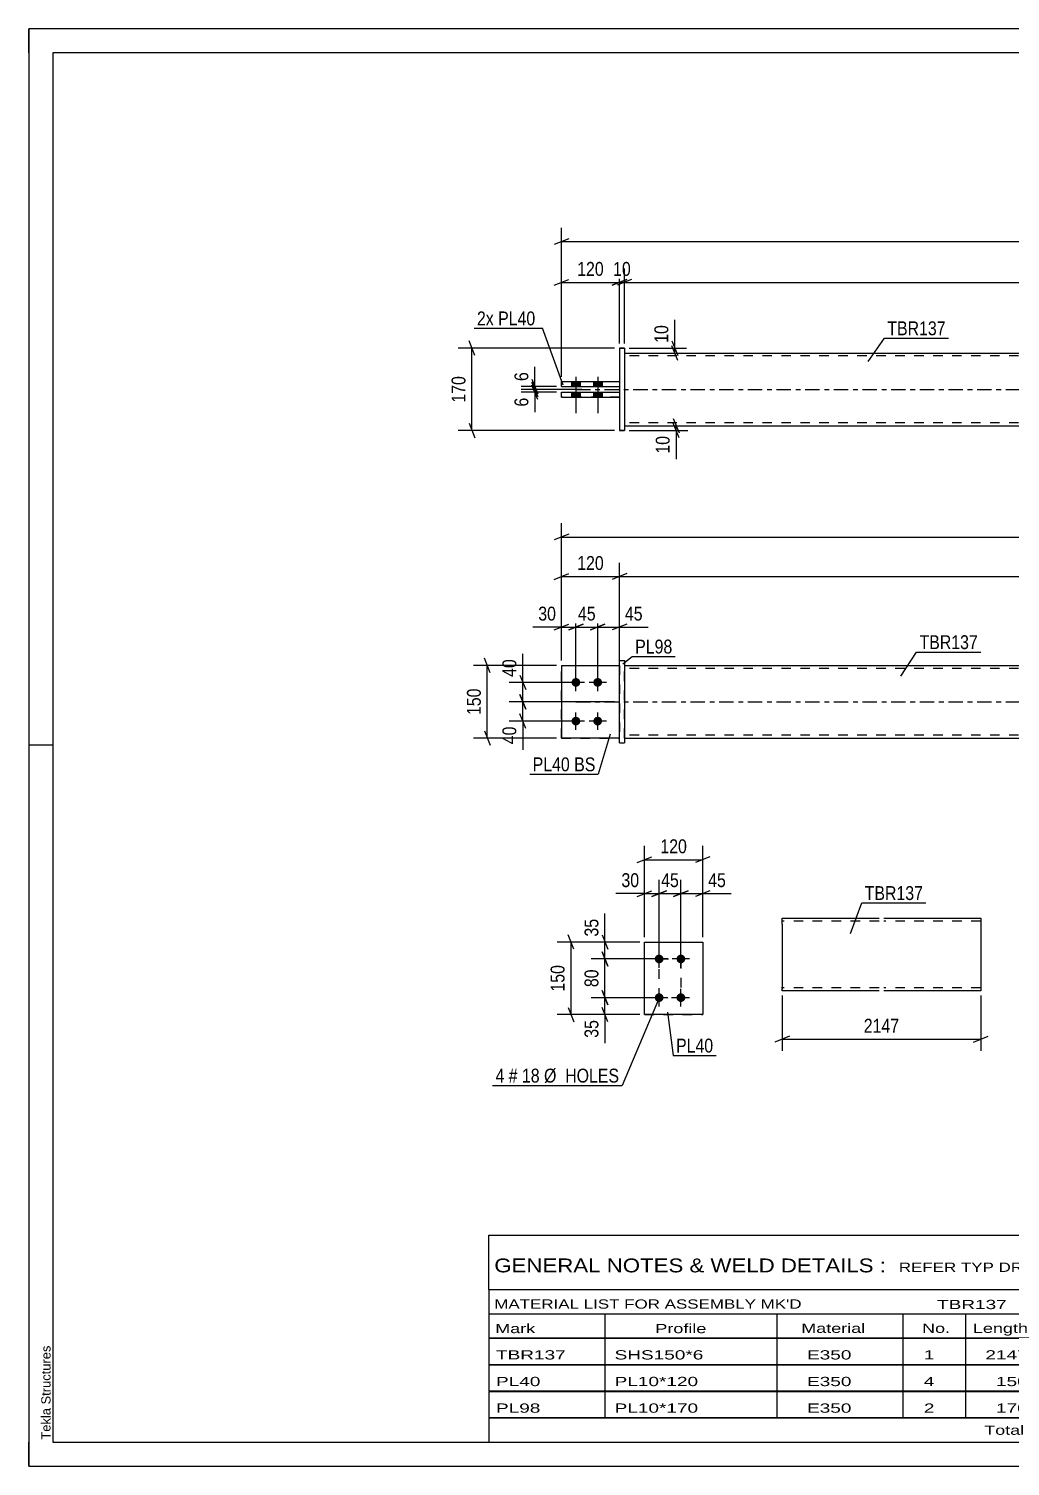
# Model space of a CAD drawing. Header units: millimetres. Extents: x 0 to 420, y 0 to 297.
# Drawn here: x 0 to 202.7, y 0 to 297 of the extents above; entities that cross this region are included whole.
import ezdxf

# ---------------------------------------------------------------- set-up
doc = ezdxf.new("R2010")
doc.units = ezdxf.units.MM
doc.linetypes.add('DXK_LINE_DOT2', pattern=[3.9198, 1.9599, -1.9599])
doc.linetypes.add('DXK_LINE_DOT3', pattern=[5.9187, 2.979, -0.9799, 0.9799, -0.9799])
doc.styles.add('Arial', font='ARIAL.TTF', dxfattribs={"height": 0.2})
doc.styles.add('Arial Narrow', font='ARIALN.TTF', dxfattribs={"height": 0.2})

# ---------------------------------------------------------------- blocks, each defined once
blk = doc.blocks.new('Unknown-580573342-1163')
at = {"color": 5, "linetype": 'Continuous'}
for p, q in [((420, 297), (0, 297)), ((0, 297), (0, 0)), ((0, 292), (0, 297)), ((415, 292), (5, 292)), ((5, 292), (5, 5)), ((5, 149), (0, 149)), ((0, 0), (0, 5)), ((5, 5), (415, 5)), ((0, 0), (420, 0))]:
    blk.add_line(p, q, dxfattribs=at)
at = {"color": 174, "linetype": 'Continuous', "style": 'Arial'}
blk.add_text('Tekla Structures', height=1.9102, rotation=90, dxfattribs=at).set_placement((4.5, 5.5))
blk = doc.blocks.new('Part-580573342-1794 - 1738')
at = {"color": 2, "linetype": 'Continuous'}
for p, q in [((110.01, 165.45), (122.01, 165.45)), ((110.01, 165.45), (110.01, 150.45)), ((122.01, 150.45), (110.01, 150.45)), ((110.01, 150.45), (110.01, 150.45))]:
    blk.add_line(p, q, dxfattribs=at)
at = {"color": 7, "linetype": 'DXK_LINE_DOT2'}
for p, q in [((110.01, 165.45), (122.01, 165.45)), ((122.01, 165.45), (122.01, 165.45)), ((122.01, 165.45), (122.01, 150.45)), ((110.01, 150.45), (122.01, 150.45))]:
    blk.add_line(p, q, dxfattribs=at)
blk = doc.blocks.new('Part-580573342-1799 - 1738')
at = {"color": 2, "linetype": 'Continuous'}
for p, q in [((122.01, 166.45), (123.01, 166.45)), ((122.01, 149.45), (122.01, 166.45)), ((123.01, 166.45), (123.01, 166.45)), ((123.01, 166.45), (123.01, 149.45)), ((122.01, 149.45), (123.01, 149.45))]:
    blk.add_line(p, q, dxfattribs=at)
at = {"color": 7, "linetype": 'DXK_LINE_DOT2'}
for p, q in [((122.01, 166.45), (123.01, 166.45)), ((122.01, 149.45), (123.01, 149.45))]:
    blk.add_line(p, q, dxfattribs=at)
blk = doc.blocks.new('Part-580573342-1789 - 1738')
at = {"color": 7, "linetype": 'DXK_LINE_DOT2'}
for p, q in [((110.01, 165.45), (122.01, 165.45)), ((110.01, 165.45), (122.01, 165.45)), ((110.01, 150.45), (110.01, 165.45)), ((122.01, 165.45), (122.01, 165.45)), ((122.01, 165.45), (122.01, 150.45)), ((110.01, 150.45), (122.01, 150.45)), ((122.01, 150.45), (110.01, 150.45)), ((110.01, 150.45), (110.01, 150.45))]:
    blk.add_line(p, q, dxfattribs=at)
blk = doc.blocks.new('Part-580573342-1804 - 1738')
at = {"color": 2, "linetype": 'Continuous'}
for p, q in [((123.01, 165.45), (337.71, 165.45)), ((123.01, 150.45), (337.71, 150.45))]:
    blk.add_line(p, q, dxfattribs=at)
at = {"color": 7, "linetype": 'DXK_LINE_DOT2'}
for p, q in [((123.01, 150.45), (123.01, 165.45)), ((337.71, 164.85), (123.01, 164.85)), ((337.71, 165.45), (337.71, 150.45)), ((337.71, 151.05), (123.01, 151.05))]:
    blk.add_line(p, q, dxfattribs=at)
at = {"color": 7, "linetype": 'DXK_LINE_DOT3'}
blk.add_line((113.01, 157.95), (347.71, 157.95), dxfattribs=at)
blk = doc.blocks.new('Bolt-580573342-1806 - 1738')
at = {"linetype": 'Continuous'}
for points in [[(113.01, 162.85), (113.2, 162.83), (113.37, 162.78), (113.54, 162.68), (113.68, 162.56), (113.79, 162.4), (113.86, 162.23), (113.9, 162.05), (113.9, 161.86), (113.86, 161.68), (113.79, 161.5), (113.68, 161.35), (113.54, 161.23), (113.37, 161.13), (113.2, 161.07), (113.01, 161.05), (112.82, 161.07), (112.64, 161.13), (112.48, 161.23), (112.34, 161.35), (112.23, 161.5), (112.15, 161.68), (112.11, 161.86), (112.11, 162.05), (112.15, 162.23), (112.23, 162.4), (112.34, 162.56), (112.48, 162.68), (112.64, 162.78), (112.82, 162.83)], [(117.51, 162.85), (117.7, 162.83), (117.87, 162.78), (118.04, 162.68), (118.18, 162.56), (118.29, 162.4), (118.36, 162.23), (118.4, 162.05), (118.4, 161.86), (118.36, 161.68), (118.29, 161.5), (118.18, 161.35), (118.04, 161.23), (117.87, 161.13), (117.7, 161.07), (117.51, 161.05), (117.32, 161.07), (117.14, 161.13), (116.98, 161.23), (116.84, 161.35), (116.73, 161.5), (116.65, 161.68), (116.61, 161.86), (116.61, 162.05), (116.65, 162.23), (116.73, 162.4), (116.84, 162.56), (116.98, 162.68), (117.14, 162.78), (117.32, 162.83)], [(113.01, 154.85), (113.2, 154.83), (113.37, 154.78), (113.54, 154.68), (113.68, 154.56), (113.79, 154.4), (113.86, 154.23), (113.9, 154.05), (113.9, 153.86), (113.86, 153.68), (113.79, 153.5), (113.68, 153.35), (113.54, 153.23), (113.37, 153.13), (113.2, 153.07), (113.01, 153.05), (112.82, 153.07), (112.64, 153.13), (112.48, 153.23), (112.34, 153.35), (112.23, 153.5), (112.15, 153.68), (112.11, 153.86), (112.11, 154.05), (112.15, 154.23), (112.23, 154.4), (112.34, 154.56), (112.48, 154.68), (112.64, 154.78), (112.82, 154.83)], [(117.51, 154.85), (117.7, 154.83), (117.87, 154.78), (118.04, 154.68), (118.18, 154.56), (118.29, 154.4), (118.36, 154.23), (118.4, 154.05), (118.4, 153.86), (118.36, 153.68), (118.29, 153.5), (118.18, 153.35), (118.04, 153.23), (117.87, 153.13), (117.7, 153.07), (117.51, 153.05), (117.32, 153.07), (117.14, 153.13), (116.98, 153.23), (116.84, 153.35), (116.73, 153.5), (116.65, 153.68), (116.61, 153.86), (116.61, 154.05), (116.65, 154.23), (116.73, 154.4), (116.84, 154.56), (116.98, 154.68), (117.14, 154.78), (117.32, 154.83)]]:
    blk.add_hatch(color=1, dxfattribs=at).paths.add_polyline_path(points)
at = {"color": 1, "linetype": 'Continuous'}
for p, q in [((113.01, 160.15), (113.01, 163.75)), ((117.51, 160.15), (117.51, 163.75)), ((114.81, 161.95), (111.21, 161.95)), ((119.31, 161.95), (115.71, 161.95)), ((113.01, 152.15), (113.01, 155.75)), ((117.51, 152.15), (117.51, 155.75)), ((114.81, 153.95), (111.21, 153.95)), ((119.31, 153.95), (115.71, 153.95))]:
    blk.add_line(p, q, dxfattribs=at)
blk = doc.blocks.new('Part-580573342-1445 - 1390')
at = {"color": 2, "linetype": 'Continuous'}
for p, q in [((123.01, 229.99), (337.71, 229.99)), ((123.01, 214.99), (337.71, 214.99))]:
    blk.add_line(p, q, dxfattribs=at)
at = {"color": 7, "linetype": 'DXK_LINE_DOT2'}
for p, q in [((123.01, 229.99), (123.01, 214.99)), ((337.71, 229.39), (123.01, 229.39)), ((337.71, 229.99), (337.71, 214.99)), ((337.71, 215.59), (123.01, 215.59))]:
    blk.add_line(p, q, dxfattribs=at)
at = {"color": 7, "linetype": 'DXK_LINE_DOT3'}
blk.add_line((113.01, 222.49), (347.71, 222.49), dxfattribs=at)
blk = doc.blocks.new('Bolt-580573342-1429 - 1390')
at = {"linetype": 'Continuous'}
for points in [[(112.11, 223.09), (113.91, 223.09), (113.91, 224.09), (112.11, 224.09)], [(112.11, 223.09), (113.91, 223.09), (113.91, 224.09), (112.11, 224.09)], [(116.61, 223.09), (118.41, 223.09), (118.41, 224.09), (116.61, 224.09)], [(116.61, 223.09), (118.41, 223.09), (118.41, 224.09), (116.61, 224.09)], [(112.11, 220.89), (113.91, 220.89), (113.91, 221.89), (112.11, 221.89)], [(112.11, 220.89), (113.91, 220.89), (113.91, 221.89), (112.11, 221.89)], [(116.61, 220.89), (118.41, 220.89), (118.41, 221.89), (116.61, 221.89)], [(116.61, 220.89), (118.41, 220.89), (118.41, 221.89), (116.61, 221.89)]]:
    blk.add_hatch(color=1, dxfattribs=at).paths.add_polyline_path(points)
at = {"color": 1, "linetype": 'Continuous'}
for p, q in [((112.11, 224.09), (112.11, 223.09)), ((112.11, 224.09), (112.11, 223.09)), ((113.01, 225.09), (113.01, 217.59)), ((113.01, 225.09), (113.01, 217.59)), ((113.91, 224.09), (113.91, 223.09)), ((113.91, 224.09), (113.91, 223.09)), ((116.61, 224.09), (116.61, 223.09)), ((116.61, 224.09), (116.61, 223.09)), ((117.51, 225.09), (117.51, 217.59)), ((117.51, 225.09), (117.51, 217.59)), ((118.41, 224.09), (118.41, 223.09)), ((118.41, 224.09), (118.41, 223.09)), ((112.11, 221.89), (112.11, 220.89)), ((112.11, 221.89), (112.11, 220.89)), ((113.91, 221.89), (113.91, 220.89)), ((113.91, 221.89), (113.91, 220.89)), ((116.61, 221.89), (116.61, 220.89)), ((116.61, 221.89), (116.61, 220.89)), ((118.41, 221.89), (118.41, 220.89)), ((118.41, 221.89), (118.41, 220.89))]:
    blk.add_line(p, q, dxfattribs=at)
blk = doc.blocks.new('Part-580573342-1446 - 1390')
at = {"color": 2, "linetype": 'Continuous'}
for p, q in [((122.01, 230.99), (123.01, 230.99)), ((122.01, 230.99), (122.01, 213.99)), ((123.01, 230.99), (123.01, 230.99)), ((123.01, 230.99), (123.01, 213.99)), ((123.01, 213.99), (122.01, 213.99)), ((122.01, 213.99), (122.01, 213.99))]:
    blk.add_line(p, q, dxfattribs=at)
at = {"color": 7, "linetype": 'DXK_LINE_DOT2'}
for p, q in [((123.01, 230.99), (122.01, 230.99)), ((123.01, 230.99), (123.01, 230.99)), ((122.01, 213.99), (123.01, 213.99))]:
    blk.add_line(p, q, dxfattribs=at)
blk = doc.blocks.new('Part-580573342-1451 - 1390')
at = {"color": 2, "linetype": 'Continuous'}
for p, q in [((110.01, 221.89), (122.01, 221.89)), ((110.01, 220.89), (110.01, 221.89)), ((110.01, 220.89), (122.01, 220.89)), ((110.01, 220.89), (110.01, 220.89))]:
    blk.add_line(p, q, dxfattribs=at)
at = {"color": 7, "linetype": 'DXK_LINE_DOT2'}
for p, q in [((110.01, 221.89), (122.01, 221.89)), ((122.01, 220.89), (110.01, 220.89)), ((122.01, 221.89), (122.01, 220.89))]:
    blk.add_line(p, q, dxfattribs=at)
blk = doc.blocks.new('Part-580573342-1456 - 1390')
at = {"color": 2, "linetype": 'Continuous'}
for p, q in [((110.01, 224.09), (122.01, 224.09)), ((110.01, 223.09), (110.01, 224.09)), ((110.01, 223.09), (122.01, 223.09)), ((110.01, 223.09), (110.01, 223.09))]:
    blk.add_line(p, q, dxfattribs=at)
at = {"color": 7, "linetype": 'DXK_LINE_DOT2'}
for p, q in [((110.01, 224.09), (122.01, 224.09)), ((110.01, 224.09), (110.01, 224.09)), ((110.01, 223.09), (122.01, 223.09)), ((122.01, 224.09), (122.01, 223.09))]:
    blk.add_line(p, q, dxfattribs=at)
blk = doc.blocks.new('Bolt-580573342-2158 - 2123')
at = {"linetype": 'Continuous'}
for points in [[(130.19, 103.91), (130, 103.93), (129.82, 103.99), (129.66, 104.09), (129.52, 104.21), (129.41, 104.36), (129.33, 104.54), (129.3, 104.72), (129.3, 104.91), (129.33, 105.09), (129.41, 105.26), (129.52, 105.42), (129.66, 105.54), (129.82, 105.64), (130, 105.69), (130.19, 105.71), (130.38, 105.69), (130.56, 105.64), (130.72, 105.54), (130.86, 105.42), (130.97, 105.26), (131.05, 105.09), (131.09, 104.91), (131.09, 104.72), (131.05, 104.54), (130.97, 104.36), (130.86, 104.21), (130.72, 104.09), (130.56, 103.99), (130.38, 103.93)], [(134.69, 103.91), (134.5, 103.93), (134.32, 103.99), (134.16, 104.09), (134.02, 104.21), (133.91, 104.36), (133.83, 104.54), (133.8, 104.72), (133.8, 104.91), (133.83, 105.09), (133.91, 105.26), (134.02, 105.42), (134.16, 105.54), (134.32, 105.64), (134.5, 105.69), (134.69, 105.71), (134.88, 105.69), (135.06, 105.64), (135.22, 105.54), (135.36, 105.42), (135.47, 105.26), (135.55, 105.09), (135.59, 104.91), (135.59, 104.72), (135.55, 104.54), (135.47, 104.36), (135.36, 104.21), (135.22, 104.09), (135.06, 103.99), (134.88, 103.93)], [(130.19, 95.91), (130, 95.93), (129.82, 95.99), (129.66, 96.09), (129.52, 96.21), (129.41, 96.36), (129.33, 96.54), (129.3, 96.72), (129.3, 96.91), (129.33, 97.09), (129.41, 97.26), (129.52, 97.42), (129.66, 97.54), (129.82, 97.64), (130, 97.69), (130.19, 97.71), (130.38, 97.69), (130.56, 97.64), (130.72, 97.54), (130.86, 97.42), (130.97, 97.26), (131.05, 97.09), (131.09, 96.91), (131.09, 96.72), (131.05, 96.54), (130.97, 96.36), (130.86, 96.21), (130.72, 96.09), (130.56, 95.99), (130.38, 95.93)], [(134.69, 95.91), (134.5, 95.93), (134.32, 95.99), (134.16, 96.09), (134.02, 96.21), (133.91, 96.36), (133.83, 96.54), (133.8, 96.72), (133.8, 96.91), (133.83, 97.09), (133.91, 97.26), (134.02, 97.42), (134.16, 97.54), (134.32, 97.64), (134.5, 97.69), (134.69, 97.71), (134.88, 97.69), (135.06, 97.64), (135.22, 97.54), (135.36, 97.42), (135.47, 97.26), (135.55, 97.09), (135.59, 96.91), (135.59, 96.72), (135.55, 96.54), (135.47, 96.36), (135.36, 96.21), (135.22, 96.09), (135.06, 95.99), (134.88, 95.93)]]:
    blk.add_hatch(color=1, dxfattribs=at).paths.add_polyline_path(points)
at = {"color": 1, "linetype": 'Continuous'}
for p, q in [((131.99, 104.81), (128.39, 104.81)), ((130.19, 103.01), (130.19, 106.61)), ((136.49, 104.81), (132.89, 104.81)), ((134.69, 103.01), (134.69, 106.61)), ((130.19, 95.01), (130.19, 98.61)), ((134.69, 95.01), (134.69, 98.61)), ((131.99, 96.81), (128.39, 96.81)), ((136.49, 96.81), (132.89, 96.81))]:
    blk.add_line(p, q, dxfattribs=at)
blk = doc.blocks.new('Part-580573342-2163 - 2123')
at = {"color": 2, "linetype": 'Continuous'}
for p, q in [((127.19, 108.31), (139.19, 108.31)), ((127.19, 93.31), (127.19, 108.31)), ((139.19, 108.31), (139.19, 108.31)), ((139.19, 108.31), (139.19, 93.31)), ((139.19, 93.31), (127.19, 93.31)), ((127.19, 93.31), (127.19, 93.31))]:
    blk.add_line(p, q, dxfattribs=at)
at = {"color": 7, "linetype": 'DXK_LINE_DOT2'}
for p, q in [((127.19, 108.31), (139.19, 108.31)), ((127.19, 93.31), (139.19, 93.31)), ((127.19, 93.31), (127.19, 93.31))]:
    blk.add_line(p, q, dxfattribs=at)
blk = doc.blocks.new('Part-580573342-2321 - 2313')
at = {"color": 2, "linetype": 'Continuous'}
for p, q in [((155.62, 112.03), (155.62, 113.23)), ((155.62, 113.23), (175.62, 113.23)), ((176.62, 113.23), (196.62, 113.23)), ((196.62, 113.23), (196.62, 113.14)), ((196.62, 113.14), (196.62, 112.03)), ((155.62, 112.03), (155.62, 98.97)), ((196.62, 112.03), (196.62, 98.23)), ((155.62, 98.32), (155.62, 98.97)), ((155.62, 98.23), (155.62, 98.32)), ((175.62, 98.23), (155.62, 98.23)), ((196.62, 98.23), (176.62, 98.23))]:
    blk.add_line(p, q, dxfattribs=at)
at = {"color": 7, "linetype": 'DXK_LINE_DOT2'}
for p, q in [((196.62, 112.88), (196.62, 112.03)), ((175.62, 112.63), (155.62, 112.63)), ((196.62, 112.63), (176.62, 112.63)), ((155.62, 98.97), (155.62, 98.58)), ((155.62, 98.83), (155.62, 98.88)), ((175.62, 98.83), (155.62, 98.83)), ((196.62, 98.83), (176.62, 98.83)), ((196.62, 98.88), (196.62, 98.97)), ((196.62, 98.83), (196.62, 98.88)), ((196.62, 98.83), (196.62, 98.88))]:
    blk.add_line(p, q, dxfattribs=at)
blk = doc.blocks.new('Rectangle-580573342-2273 - 2123')
at = {"color": 1, "linetype": 'DXK_LINE_DOT2'}
blk.add_lwpolyline([(130.19, 104.81), (134.69, 104.81), (134.69, 96.81), (130.19, 96.81), (130.19, 104.81)], close=True, dxfattribs=at)
blk = doc.blocks.new('StraightDimension-580573342-1914 - 1738')
at = {"color": 7, "linetype": 'Continuous'}
for p, q in [((123.51, 184.43), (120.51, 183.23)), ((122.01, 158.95), (122.01, 186.68)), ((337.21, 183.23), (340.21, 184.43)), ((338.71, 166.45), (338.71, 186.68)), ((122.01, 183.83), (338.71, 183.83))]:
    blk.add_line(p, q, dxfattribs=at)
at = {"color": 0}
blk.add_wipeout([(234.62, 184.58), (234.62, 188.78), (226.1, 188.78), (226.1, 184.58)], dxfattribs=at)
at = {"color": 3, "style": 'Arial Narrow'}
blk.add_text('2167', height=2.863, dxfattribs=at).set_placement((226.7, 185.18))
blk = doc.blocks.new('StraightDimension-580573342-1991 - 1738')
at = {"color": 7, "linetype": 'Continuous'}
for p, q in [((121.01, 157.95), (99.19, 157.95)), ((101.44, 159.45), (102.64, 156.45)), ((102.04, 153.95), (102.04, 157.95)), ((102.64, 152.45), (101.44, 155.45)), ((112.01, 153.95), (99.19, 153.95))]:
    blk.add_line(p, q, dxfattribs=at)
at = {"color": 0}
blk.add_wipeout([(101.29, 153.43), (97.09, 153.43), (97.09, 148.57), (101.29, 148.57)], dxfattribs=at)
at = {"color": 7, "linetype": 'Continuous'}
blk.add_line((102.04, 153.95), (102.04, 148.05), dxfattribs=at)
blk.add_line((102.04, 153.95), (102.04, 148.05), dxfattribs=at)
at = {"color": 3, "style": 'Arial Narrow'}
blk.add_text('40', height=2.863, rotation=90.0002, dxfattribs=at).set_placement((100.69, 149.17))
blk = doc.blocks.new('StraightDimension-580573342-1974 - 1738')
at = {"color": 7, "linetype": 'Continuous'}
for p, q in [((117.51, 162.95), (117.51, 176.23)), ((122.01, 166.45), (122.01, 176.23)), ((116.01, 172.78), (119.01, 173.98)), ((117.51, 173.38), (122.01, 173.38)), ((123.51, 173.98), (120.51, 172.78))]:
    blk.add_line(p, q, dxfattribs=at)
at = {"color": 0}
blk.add_wipeout([(127.39, 174.13), (127.39, 178.33), (122.53, 178.33), (122.53, 174.13)], dxfattribs=at)
at = {"color": 7, "linetype": 'Continuous'}
blk.add_line((122.01, 173.38), (127.92, 173.38), dxfattribs=at)
blk.add_line((122.01, 173.38), (127.92, 173.38), dxfattribs=at)
at = {"color": 3, "style": 'Arial Narrow'}
blk.add_text('45', height=2.863, dxfattribs=at).set_placement((123.13, 174.73))
blk = doc.blocks.new('StraightDimension-580573342-2000 - 1738')
at = {"color": 7, "linetype": 'Continuous'}
for p, q in [((101.44, 163.45), (102.64, 160.45)), ((112.01, 161.95), (99.19, 161.95)), ((102.04, 157.95), (102.04, 161.95)), ((121.01, 157.95), (99.19, 157.95)), ((102.64, 156.45), (101.44, 159.45))]:
    blk.add_line(p, q, dxfattribs=at)
at = {"color": 0}
blk.add_wipeout([(101.29, 167.34), (97.09, 167.34), (97.09, 162.48), (101.29, 162.48)], dxfattribs=at)
at = {"color": 7, "linetype": 'Continuous'}
blk.add_line((102.04, 161.95), (102.04, 167.86), dxfattribs=at)
blk.add_line((102.04, 161.95), (102.04, 167.86), dxfattribs=at)
at = {"color": 3, "style": 'Arial Narrow'}
blk.add_text('40', height=2.863, rotation=90.0002, dxfattribs=at).set_placement((100.69, 163.08))
blk = doc.blocks.new('StraightDimension-580573342-1856 - 1738')
at = {"color": 7, "linetype": 'Continuous'}
for p, q in [((110.01, 166.45), (110.01, 194.83)), ((350.71, 166.45), (350.71, 194.83)), ((111.51, 192.58), (108.51, 191.38)), ((110.01, 191.98), (350.71, 191.98)), ((349.21, 191.38), (352.21, 192.58))]:
    blk.add_line(p, q, dxfattribs=at)
at = {"color": 0}
blk.add_wipeout([(234.62, 192.73), (234.62, 196.93), (226.1, 196.93), (226.1, 192.73)], dxfattribs=at)
at = {"color": 3, "style": 'Arial Narrow'}
blk.add_text('2407', height=2.863, dxfattribs=at).set_placement((226.7, 193.33))
blk = doc.blocks.new('StraightDimension-580573342-1929 - 1738')
at = {"color": 7, "linetype": 'Continuous'}
for p, q in [((108.51, 183.23), (111.51, 184.43)), ((110.01, 166.45), (110.01, 186.68)), ((123.51, 184.43), (120.51, 183.23)), ((122.01, 158.95), (122.01, 186.68)), ((110.01, 183.83), (122.01, 183.83))]:
    blk.add_line(p, q, dxfattribs=at)
at = {"color": 0}
blk.add_wipeout([(119.35, 184.58), (119.35, 188.78), (112.67, 188.78), (112.67, 184.58)], dxfattribs=at)
at = {"color": 3, "style": 'Arial Narrow'}
blk.add_text('120', height=2.863, dxfattribs=at).set_placement((113.27, 185.18))
blk = doc.blocks.new('StraightDimension-580573342-1945 - 1738')
at = {"color": 7, "linetype": 'Continuous'}
for p, q in [((110.01, 166.45), (110.01, 176.23)), ((113.01, 162.95), (113.01, 176.23)), ((108.51, 172.78), (111.51, 173.98)), ((110.01, 173.38), (113.01, 173.38)), ((114.51, 173.98), (111.51, 172.78))]:
    blk.add_line(p, q, dxfattribs=at)
at = {"color": 0}
blk.add_wipeout([(109.48, 174.13), (109.48, 178.33), (104.63, 178.33), (104.63, 174.13)], dxfattribs=at)
at = {"color": 7, "linetype": 'Continuous'}
blk.add_line((110.01, 173.38), (104.1, 173.38), dxfattribs=at)
blk.add_line((110.01, 173.38), (104.1, 173.38), dxfattribs=at)
at = {"color": 3, "style": 'Arial Narrow'}
blk.add_text('30', height=2.863, dxfattribs=at).set_placement((105.23, 174.73))
blk = doc.blocks.new('StraightDimension-580573342-1961 - 1738')
at = {"color": 7, "linetype": 'Continuous'}
for p, q in [((113.01, 162.95), (113.01, 176.23)), ((117.51, 162.95), (117.51, 176.23)), ((111.51, 172.78), (114.51, 173.98)), ((113.01, 173.38), (117.51, 173.38)), ((119.01, 173.98), (116.01, 172.78))]:
    blk.add_line(p, q, dxfattribs=at)
at = {"color": 0}
blk.add_wipeout([(117.69, 174.13), (117.69, 178.33), (112.83, 178.33), (112.83, 174.13)], dxfattribs=at)
at = {"color": 3, "style": 'Arial Narrow'}
blk.add_text('45', height=2.863, dxfattribs=at).set_placement((113.43, 174.73))
blk = doc.blocks.new('StraightDimension-580573342-2010 - 1738')
at = {"color": 7, "linetype": 'Continuous'}
for p, q in [((95.31, 163.95), (94.11, 166.95)), ((109.01, 165.45), (91.86, 165.45)), ((94.71, 150.45), (94.71, 165.45)), ((94.11, 151.95), (95.31, 148.95)), ((109.01, 150.45), (91.86, 150.45))]:
    blk.add_line(p, q, dxfattribs=at)
at = {"color": 0}
blk.add_wipeout([(93.96, 161.3), (89.76, 161.3), (89.76, 154.61), (93.96, 154.61)], dxfattribs=at)
at = {"color": 3, "style": 'Arial Narrow'}
blk.add_text('150', height=2.863, rotation=90.0002, dxfattribs=at).set_placement((93.36, 155.21))
blk = doc.blocks.new('StraightDimension-580573342-1691 - 1390')
at = {"color": 7, "linetype": 'Continuous'}
for p, q in [((103.93, 223.99), (105.13, 220.99)), ((105.13, 220.39), (103.93, 223.39)), ((114.26, 222.49), (101.68, 222.49)), ((109.01, 221.89), (101.68, 221.89)), ((104.53, 221.89), (104.53, 222.49))]:
    blk.add_line(p, q, dxfattribs=at)
at = {"color": 0}
blk.add_wipeout([(103.78, 221.36), (99.58, 221.36), (99.58, 218.34), (103.78, 218.34)], dxfattribs=at)
at = {"color": 7, "linetype": 'Continuous'}
blk.add_line((104.53, 221.89), (104.53, 217.81), dxfattribs=at)
blk.add_line((104.53, 221.89), (104.53, 217.81), dxfattribs=at)
at = {"color": 3, "style": 'Arial Narrow'}
blk.add_text('6', height=2.86, rotation=90.0002, dxfattribs=at).set_placement((103.18, 218.94))
blk = doc.blocks.new('StraightDimension-580573342-1567 - 1390')
at = {"color": 7, "linetype": 'Continuous'}
for p, q in [((110.01, 225.09), (110.01, 255.86)), ((350.71, 225.09), (350.71, 255.86)), ((111.51, 253.61), (108.51, 252.41)), ((110.01, 253.01), (350.71, 253.01)), ((349.21, 252.41), (352.21, 253.61))]:
    blk.add_line(p, q, dxfattribs=at)
at = {"color": 0}
blk.add_wipeout([(234.62, 253.76), (234.62, 257.96), (226.1, 257.96), (226.1, 253.76)], dxfattribs=at)
at = {"color": 3, "style": 'Arial Narrow'}
blk.add_text('2407', height=2.863, dxfattribs=at).set_placement((226.7, 254.36))
blk = doc.blocks.new('StraightDimension-580573342-1588 - 1390')
at = {"color": 7, "linetype": 'Continuous'}
for p, q in [((110.01, 225.09), (110.01, 247.45)), ((122.01, 231.99), (122.01, 247.45)), ((108.51, 244), (111.51, 245.2)), ((110.01, 244.6), (122.01, 244.6)), ((123.51, 245.2), (120.51, 244))]:
    blk.add_line(p, q, dxfattribs=at)
at = {"color": 0}
blk.add_wipeout([(119.35, 245.35), (119.35, 249.55), (112.67, 249.55), (112.67, 245.35)], dxfattribs=at)
at = {"color": 3, "style": 'Arial Narrow'}
blk.add_text('120', height=2.863, dxfattribs=at).set_placement((113.27, 245.95))
blk = doc.blocks.new('StraightDimension-580573342-1598 - 1390')
at = {"color": 7, "linetype": 'Continuous'}
for p, q in [((122.01, 231.99), (122.01, 247.45)), ((123.01, 231.99), (123.01, 247.45)), ((120.51, 244), (123.51, 245.2)), ((124.51, 245.2), (121.51, 244)), ((122.01, 244.6), (123.01, 244.6))]:
    blk.add_line(p, q, dxfattribs=at)
at = {"color": 0}
blk.add_wipeout([(124.94, 245.35), (124.94, 249.55), (120.08, 249.55), (120.08, 245.35)], dxfattribs=at)
at = {"color": 3, "style": 'Arial Narrow'}
blk.add_text('10', height=2.863, dxfattribs=at).set_placement((120.68, 245.95))
blk = doc.blocks.new('StraightDimension-580573342-1608 - 1390')
at = {"color": 7, "linetype": 'Continuous'}
for p, q in [((123.01, 231.99), (123.01, 247.45)), ((337.71, 231.99), (337.71, 247.45)), ((124.51, 245.2), (121.51, 244)), ((123.01, 244.6), (337.71, 244.6)), ((336.21, 244), (339.21, 245.2))]:
    blk.add_line(p, q, dxfattribs=at)
at = {"color": 0}
blk.add_wipeout([(234.62, 245.35), (234.62, 249.55), (226.1, 249.55), (226.1, 245.35)], dxfattribs=at)
at = {"color": 3, "style": 'Arial Narrow'}
blk.add_text('2147', height=2.863, dxfattribs=at).set_placement((226.7, 245.95))
blk = doc.blocks.new('StraightDimension-580573342-1629 - 1390')
at = {"color": 7, "linetype": 'Continuous'}
for p, q in [((124.01, 214.99), (136.11, 214.99)), ((124.01, 213.99), (136.11, 213.99)), ((133.11, 216.49), (134.31, 213.49)), ((134.31, 212.49), (133.11, 215.49)), ((133.71, 213.99), (133.71, 214.99))]:
    blk.add_line(p, q, dxfattribs=at)
at = {"color": 0}
blk.add_wipeout([(132.96, 213.46), (128.76, 213.46), (128.76, 208.61), (132.96, 208.61)], dxfattribs=at)
at = {"color": 7, "linetype": 'Continuous'}
blk.add_line((133.71, 213.99), (133.71, 208.08), dxfattribs=at)
blk.add_line((133.71, 213.99), (133.71, 208.08), dxfattribs=at)
at = {"color": 3, "style": 'Arial Narrow'}
blk.add_text('10', height=2.863, rotation=90.0002, dxfattribs=at).set_placement((132.36, 209.21))
blk = doc.blocks.new('StraightDimension-580573342-1639 - 1390')
at = {"color": 7, "linetype": 'Continuous'}
for p, q in [((132.83, 232.49), (134.03, 229.49)), ((124.01, 230.99), (135.83, 230.99)), ((124.01, 229.99), (135.83, 229.99)), ((134.03, 228.49), (132.83, 231.49)), ((133.43, 229.99), (133.43, 230.99))]:
    blk.add_line(p, q, dxfattribs=at)
at = {"color": 0}
blk.add_wipeout([(132.68, 236.37), (128.48, 236.37), (128.48, 231.51), (132.68, 231.51)], dxfattribs=at)
at = {"color": 7, "linetype": 'Continuous'}
blk.add_line((133.43, 230.99), (133.43, 236.89), dxfattribs=at)
blk.add_line((133.43, 230.99), (133.43, 236.89), dxfattribs=at)
at = {"color": 3, "style": 'Arial Narrow'}
blk.add_text('10', height=2.863, rotation=90.0002, dxfattribs=at).set_placement((132.08, 232.11))
blk = doc.blocks.new('StraightDimension-580573342-1670 - 1390')
at = {"color": 7, "linetype": 'Continuous'}
for p, q in [((92.14, 229.49), (90.94, 232.49)), ((121.01, 230.99), (88.69, 230.99)), ((91.54, 213.99), (91.54, 230.99)), ((121.01, 213.99), (88.69, 213.99)), ((90.94, 215.49), (92.14, 212.49))]:
    blk.add_line(p, q, dxfattribs=at)
at = {"color": 0}
blk.add_wipeout([(90.79, 225.83), (86.59, 225.83), (86.59, 219.15), (90.79, 219.15)], dxfattribs=at)
at = {"color": 3, "style": 'Arial Narrow'}
blk.add_text('170', height=2.863, rotation=90.0002, dxfattribs=at).set_placement((90.19, 219.75))
blk = doc.blocks.new('StraightDimension-580573342-1681 - 1390')
at = {"color": 7, "linetype": 'Continuous'}
for p, q in [((109.01, 223.09), (101.68, 223.09)), ((103.93, 224.59), (105.13, 221.59)), ((105.13, 220.99), (103.93, 223.99)), ((104.53, 222.49), (104.53, 223.09)), ((114.26, 222.49), (101.68, 222.49))]:
    blk.add_line(p, q, dxfattribs=at)
at = {"color": 0}
blk.add_wipeout([(103.78, 226.64), (99.58, 226.64), (99.58, 223.61), (103.78, 223.61)], dxfattribs=at)
at = {"color": 7, "linetype": 'Continuous'}
blk.add_line((104.53, 223.09), (104.53, 227.17), dxfattribs=at)
blk.add_line((104.53, 223.09), (104.53, 227.17), dxfattribs=at)
at = {"color": 3, "style": 'Arial Narrow'}
blk.add_text('6', height=2.86, rotation=90.0002, dxfattribs=at).set_placement((103.18, 224.21))
blk = doc.blocks.new('StraightDimension-580573342-2166 - 2123')
at = {"color": 7, "linetype": 'Continuous'}
for p, q in [((127.19, 109.31), (127.19, 128.16)), ((139.19, 109.31), (139.19, 128.16)), ((125.69, 124.71), (128.69, 125.91)), ((127.19, 125.31), (139.19, 125.31)), ((140.69, 125.91), (137.69, 124.71))]:
    blk.add_line(p, q, dxfattribs=at)
at = {"color": 0}
blk.add_wipeout([(136.53, 126.06), (136.53, 130.26), (129.85, 130.26), (129.85, 126.06)], dxfattribs=at)
at = {"color": 3, "style": 'Arial Narrow'}
blk.add_text('120', height=2.863, dxfattribs=at).set_placement((130.45, 126.66))
blk = doc.blocks.new('StraightDimension-580573342-2183 - 2123')
at = {"color": 7, "linetype": 'Continuous'}
for p, q in [((128.69, 117.71), (131.69, 118.91)), ((130.19, 105.81), (130.19, 121.16)), ((136.19, 118.91), (133.19, 117.71)), ((134.69, 105.81), (134.69, 121.16)), ((130.19, 118.31), (134.69, 118.31))]:
    blk.add_line(p, q, dxfattribs=at)
at = {"color": 0}
blk.add_wipeout([(134.87, 119.06), (134.87, 123.26), (130.01, 123.26), (130.01, 119.06)], dxfattribs=at)
at = {"color": 3, "style": 'Arial Narrow'}
blk.add_text('45', height=2.863, dxfattribs=at).set_placement((130.61, 119.66))
blk = doc.blocks.new('StraightDimension-580573342-2193 - 2123')
at = {"color": 7, "linetype": 'Continuous'}
for p, q in [((125.69, 117.71), (128.69, 118.91)), ((127.19, 109.31), (127.19, 121.16)), ((131.69, 118.91), (128.69, 117.71)), ((130.19, 105.81), (130.19, 121.16)), ((127.19, 118.31), (130.19, 118.31))]:
    blk.add_line(p, q, dxfattribs=at)
at = {"color": 0}
blk.add_wipeout([(126.67, 119.06), (126.67, 123.26), (121.81, 123.26), (121.81, 119.06)], dxfattribs=at)
at = {"color": 7, "linetype": 'Continuous'}
blk.add_line((127.19, 118.31), (121.28, 118.31), dxfattribs=at)
blk.add_line((127.19, 118.31), (121.28, 118.31), dxfattribs=at)
at = {"color": 3, "style": 'Arial Narrow'}
blk.add_text('30', height=2.863, dxfattribs=at).set_placement((122.41, 119.66))
blk = doc.blocks.new('StraightDimension-580573342-2206 - 2123')
at = {"color": 7, "linetype": 'Continuous'}
for p, q in [((133.19, 117.71), (136.19, 118.91)), ((134.69, 105.81), (134.69, 121.16)), ((140.69, 118.91), (137.69, 117.71)), ((139.19, 109.31), (139.19, 121.16)), ((134.69, 118.31), (139.19, 118.31))]:
    blk.add_line(p, q, dxfattribs=at)
at = {"color": 0}
blk.add_wipeout([(144.57, 119.06), (144.57, 123.26), (139.72, 123.26), (139.72, 119.06)], dxfattribs=at)
at = {"color": 7, "linetype": 'Continuous'}
blk.add_line((139.19, 118.31), (145.1, 118.31), dxfattribs=at)
blk.add_line((139.19, 118.31), (145.1, 118.31), dxfattribs=at)
at = {"color": 3, "style": 'Arial Narrow'}
blk.add_text('45', height=2.863, dxfattribs=at).set_placement((140.32, 119.66))
blk = doc.blocks.new('StraightDimension-580573342-2220 - 2123')
at = {"color": 7, "linetype": 'Continuous'}
for p, q in [((126.19, 108.31), (109.15, 108.31)), ((112.6, 106.81), (111.4, 109.81)), ((112, 93.31), (112, 108.31)), ((126.19, 93.31), (109.15, 93.31)), ((111.4, 94.81), (112.6, 91.81))]:
    blk.add_line(p, q, dxfattribs=at)
at = {"color": 0}
blk.add_wipeout([(111.25, 104.16), (107.05, 104.16), (107.05, 97.47), (111.25, 97.47)], dxfattribs=at)
at = {"color": 3, "style": 'Arial Narrow'}
blk.add_text('150', height=2.863, rotation=90.0002, dxfattribs=at).set_placement((110.65, 98.07))
blk = doc.blocks.new('StraightDimension-580573342-2237 - 2123')
at = {"color": 7, "linetype": 'Continuous'}
for p, q in [((118.4, 98.31), (119.6, 95.31)), ((129.19, 96.81), (116.15, 96.81)), ((119, 93.31), (119, 96.81)), ((126.19, 93.31), (116.15, 93.31)), ((119.6, 91.81), (118.4, 94.81))]:
    blk.add_line(p, q, dxfattribs=at)
at = {"color": 0}
blk.add_wipeout([(118.25, 92.79), (114.05, 92.79), (114.05, 87.93), (118.25, 87.93)], dxfattribs=at)
at = {"color": 7, "linetype": 'Continuous'}
blk.add_line((119, 93.31), (119, 87.41), dxfattribs=at)
blk.add_line((119, 93.31), (119, 87.41), dxfattribs=at)
at = {"color": 3, "style": 'Arial Narrow'}
blk.add_text('35', height=2.863, rotation=90.0002, dxfattribs=at).set_placement((117.65, 88.53))
blk = doc.blocks.new('StraightDimension-580573342-2250 - 2123')
at = {"color": 7, "linetype": 'Continuous'}
for p, q in [((129.19, 104.81), (116.15, 104.81)), ((118.4, 106.31), (119.6, 103.31)), ((119, 96.81), (119, 104.81)), ((119.6, 95.31), (118.4, 98.31)), ((129.19, 96.81), (116.15, 96.81))]:
    blk.add_line(p, q, dxfattribs=at)
at = {"color": 0}
blk.add_wipeout([(118.25, 103.24), (114.05, 103.24), (114.05, 98.39), (118.25, 98.39)], dxfattribs=at)
at = {"color": 3, "style": 'Arial Narrow'}
blk.add_text('80', height=2.863, rotation=90.0002, dxfattribs=at).set_placement((117.65, 98.99))
blk = doc.blocks.new('StraightDimension-580573342-2260 - 2123')
at = {"color": 7, "linetype": 'Continuous'}
for p, q in [((126.19, 108.31), (116.15, 108.31)), ((118.4, 109.81), (119.6, 106.81)), ((119, 104.81), (119, 108.31)), ((129.19, 104.81), (116.15, 104.81)), ((119.6, 103.31), (118.4, 106.31))]:
    blk.add_line(p, q, dxfattribs=at)
at = {"color": 0}
blk.add_wipeout([(118.25, 113.7), (114.05, 113.7), (114.05, 108.84), (118.25, 108.84)], dxfattribs=at)
at = {"color": 7, "linetype": 'Continuous'}
blk.add_line((119, 108.31), (119, 114.22), dxfattribs=at)
blk.add_line((119, 108.31), (119, 114.22), dxfattribs=at)
at = {"color": 3, "style": 'Arial Narrow'}
blk.add_text('35', height=2.863, rotation=90.0002, dxfattribs=at).set_placement((117.65, 109.44))
blk = doc.blocks.new('StraightDimension-580573342-2325 - 2313')
at = {"color": 7, "linetype": 'Continuous'}
for p, q in [((155.62, 97.23), (155.62, 85.83)), ((196.62, 97.23), (196.62, 85.83)), ((157.12, 88.83), (154.12, 87.63)), ((155.62, 88.23), (196.62, 88.23)), ((195.12, 87.63), (198.12, 88.83))]:
    blk.add_line(p, q, dxfattribs=at)
at = {"color": 0}
blk.add_wipeout([(180.37, 88.98), (180.37, 93.18), (171.86, 93.18), (171.86, 88.98)], dxfattribs=at)
at = {"color": 3, "style": 'Arial Narrow'}
blk.add_text('2147', height=2.863, dxfattribs=at).set_placement((172.46, 89.58))
blk = doc.blocks.new('Unknown-580573342-3678')
at = {"color": 7, "linetype": 'Continuous'}
for p, q in [((95, 47.75), (255, 47.75)), ((95, 36.5), (95, 47.75)), ((255, 47.75), (255, 36.5)), ((95, 36.5), (255, 36.5)), ((95, 36.5), (95, 31.5)), ((255, 36.5), (255, 31.5)), ((95, 31.5), (255, 31.5)), ((95, 31.5), (95, 26.5)), ((119, 31.5), (119, 26.5)), ((154.5, 31.5), (154.5, 26.5)), ((180.5, 31.5), (180.5, 26.5)), ((193.5, 31.5), (193.5, 26.5)), ((211, 31.5), (211, 26.5)), ((233, 31.5), (233, 26.5)), ((255, 31.5), (255, 26.5)), ((95, 26.5), (255, 26.5)), ((95, 26.45), (95, 21.05)), ((95, 26.45), (255, 26.45)), ((119, 26.5), (119, 21)), ((154.5, 26.5), (154.5, 21)), ((180.5, 26.5), (180.5, 21)), ((193.5, 26.5), (193.5, 21)), ((211, 26.5), (211, 21)), ((233, 26.5), (233, 21)), ((255, 26.45), (255, 21.05)), ((95, 21.05), (255, 21.05)), ((95, 20.95), (95, 15.55)), ((95, 20.95), (255, 20.95)), ((119, 21), (119, 15.5)), ((154.5, 21), (154.5, 15.5)), ((180.5, 21), (180.5, 15.5)), ((193.5, 21), (193.5, 15.5)), ((211, 21), (211, 15.5)), ((233, 21), (233, 15.5)), ((255, 20.95), (255, 15.55)), ((95, 15.55), (255, 15.55)), ((95, 15.45), (95, 10.05)), ((95, 15.45), (255, 15.45)), ((119, 15.5), (119, 10)), ((154.5, 15.5), (154.5, 10)), ((180.5, 15.5), (180.5, 10)), ((193.5, 15.5), (193.5, 10)), ((211, 15.5), (211, 10)), ((233, 15.5), (233, 10)), ((255, 15.45), (255, 10.05)), ((95, 10.05), (255, 10.05)), ((95, 10), (255, 10)), ((95, 10), (95, 5)), ((211, 10), (211, 5)), ((233, 10), (233, 5)), ((255, 10), (255, 5)), ((95, 5), (255, 5))]:
    blk.add_line(p, q, dxfattribs=at)
at = {"color": 7, "style": 'Arial Narrow'}
for s, height, width, p in [('GENERAL NOTES & WELD DETAILS :', 2.8633, 1.4, (96.15, 40.06)), ('REFER TYP DRAWING TYP-01', 1.9089, 1.6, (179.7, 40.16)), ("MATERIAL LIST FOR ASSEMBLY MK'D", 1.9089, 1.6, (96.15, 32.56)), ('TBR137', 1.909, 1.794707, (187.59, 32.47)), ('2', 1.91, 1.794707, (217.08, 32.56)), ('No. Required', 1.9089, 1.6, (226.41, 32.56)), ('Mark', 1.909, 1.7, (96.34, 27.5)), ('Profile', 1.909, 1.7, (129.41, 27.5)), ('Material', 1.909, 1.7, (159.54, 27.56)), ('No.', 1.909, 1.7, (184.5, 27.56)), ('Length', 1.909, 1.7, (195, 27.56)), ('Area', 1.909, 1.7, (217.5, 27.56)), ('Weight', 1.909, 1.7, (237, 27.56))]:
    blk.add_text(s, height=height, dxfattribs=dict(at, width=width)).set_placement(p)
at = {"color": 7, "linetype": 'Continuous', "style": 'Arial Narrow'}
for s, height, width, p in [('TBR137', 1.909, 1.794707, (96.5, 22.06)), ('SHS150*6', 1.909, 1.794707, (121, 22.06)), ('E350', 1.909, 1.794707, (160.74, 22.06)), ('1', 1.91, 1.794707, (184.86, 22.06)), ('2147', 1.909, 1.794707, (197.58, 22.06)), ('1.3', 1.909, 1.794707, (221.32, 22.06)), ('58.2', 1.909, 1.794707, (240.14, 22.06)), ('PL40', 1.909, 1.794707, (96.5, 16.56)), ('PL10*120', 1.909, 1.794707, (121, 16.56)), ('E350', 1.909, 1.794707, (160.74, 16.56)), ('4', 1.91, 1.794707, (184.86, 16.56)), ('150', 1.909, 1.794707, (199.77, 16.56)), ('0.0', 1.909, 1.794707, (221.32, 16.56)), ('5.7', 1.909, 1.794707, (242.33, 16.56)), ('PL98', 1.909, 1.794707, (96.5, 11.06)), ('PL10*170', 1.909, 1.794707, (121, 11.06)), ('E350', 1.909, 1.794707, (160.74, 11.06)), ('2', 1.91, 1.794707, (184.86, 11.06)), ('170', 1.909, 1.794707, (199.77, 11.06)), ('0.1', 1.909, 1.794707, (221.32, 11.06)), ('4.5', 1.909, 1.794707, (242.33, 11.06)), ('Total', 1.909, 1.7, (197.33, 6.5)), ('1.6', 1.909, 1.794707, (220.83, 6.5)), ('68.4', 1.909, 1.794707, (240.14, 6.5))]:
    blk.add_text(s, height=height, dxfattribs=dict(at, width=width)).set_placement(p)
blk = doc.blocks.new('Mark-580573342-1795 - 1738')
at = {"color": 0}
blk.add_wipeout([(132.92, 167.92), (132.92, 170.92), (125.25, 170.92), (125.25, 167.92)], dxfattribs=at)
blk.add_wipeout([(132.92, 167.92), (132.92, 170.92), (125.25, 170.92), (125.25, 167.92)], dxfattribs=at)
at = {"color": 30, "linetype": 'Continuous'}
for p, q in [((122.7, 165.77), (124.65, 167.32)), ((124.65, 167.32), (133.52, 167.32))]:
    blk.add_line(p, q, dxfattribs=at)
at = {"color": 3, "style": 'Arial Narrow'}
blk.add_text('PL98', height=2.863, dxfattribs=at).set_placement((125.25, 167.92))
blk = doc.blocks.new('Mark-580573342-1800 - 1738')
at = {"color": 0}
blk.add_wipeout([(196.03, 168.83), (196.03, 171.83), (183.97, 171.83), (183.97, 168.83)], dxfattribs=at)
blk.add_wipeout([(196.03, 168.83), (196.03, 171.83), (183.97, 171.83), (183.97, 168.83)], dxfattribs=at)
at = {"color": 30, "linetype": 'Continuous'}
for p, q in [((180.08, 163.26), (183.37, 168.23)), ((183.37, 168.23), (196.63, 168.23))]:
    blk.add_line(p, q, dxfattribs=at)
at = {"color": 3, "style": 'Arial Narrow'}
blk.add_text('TBR137', height=2.863, dxfattribs=at).set_placement((183.97, 168.83))
blk = doc.blocks.new('MarkSet-580573342-2045 - 1738')
at = {"color": 0}
blk.add_wipeout([(111.75, 143.59), (111.75, 146.59), (104.07, 146.59), (104.07, 143.59)], dxfattribs=at)
blk.add_wipeout([(111.75, 143.59), (111.75, 146.59), (104.07, 146.59), (104.07, 143.59)], dxfattribs=at)
blk.add_wipeout([(117.03, 143.59), (117.03, 146.59), (112.65, 146.59), (112.65, 143.59)], dxfattribs=at)
blk.add_wipeout([(117.03, 143.59), (117.03, 146.59), (112.65, 146.59), (112.65, 143.59)], dxfattribs=at)
at = {"color": 30, "linetype": 'Continuous'}
for p in [(120.05, 151.23), (103.47, 142.99)]:
    blk.add_line(p, (117.63, 142.99), dxfattribs=at)
at = {"color": 3, "style": 'Arial Narrow'}
for s, p in [('PL40', (104.07, 143.59)), ('BS', (112.65, 143.59))]:
    blk.add_text(s, height=2.863, dxfattribs=at).set_placement(p)
blk = doc.blocks.new('Mark-580573342-1441 - 1390')
at = {"color": 0}
blk.add_wipeout([(189.38, 233.68), (189.38, 236.68), (177.32, 236.68), (177.32, 233.68)], dxfattribs=at)
blk.add_wipeout([(189.38, 233.68), (189.38, 236.68), (177.32, 236.68), (177.32, 233.68)], dxfattribs=at)
at = {"color": 30, "linetype": 'Continuous'}
for p, q in [((173.35, 228.23), (176.72, 233.08)), ((176.72, 233.08), (189.98, 233.08))]:
    blk.add_line(p, q, dxfattribs=at)
at = {"color": 3, "style": 'Arial Narrow'}
blk.add_text('TBR137', height=2.863, dxfattribs=at).set_placement((177.32, 233.68))
blk = doc.blocks.new('MarkSet-580573342-1729 - 1390')
at = {"color": 30, "linetype": 'Continuous'}
blk.add_line((110.36, 223.37), (106.11, 235.12), dxfattribs=at)
at = {"color": 0}
blk.add_wipeout([(96.04, 235.72), (96.04, 238.72), (92.57, 238.72), (92.57, 235.72)], dxfattribs=at)
blk.add_wipeout([(96.04, 235.72), (96.04, 238.72), (92.57, 238.72), (92.57, 235.72)], dxfattribs=at)
blk.add_wipeout([(104.61, 235.72), (104.61, 238.72), (96.94, 238.72), (96.94, 235.72)], dxfattribs=at)
blk.add_wipeout([(104.61, 235.72), (104.61, 238.72), (96.94, 238.72), (96.94, 235.72)], dxfattribs=at)
at = {"color": 30, "linetype": 'Continuous'}
blk.add_line((91.97, 235.12), (106.11, 235.12), dxfattribs=at)
at = {"color": 3, "style": 'Arial Narrow'}
for s, p in [('2x', (92.57, 235.72)), ('PL40', (96.94, 235.72))]:
    blk.add_text(s, height=2.863, dxfattribs=at).set_placement(p)
blk = doc.blocks.new('Mark-580573342-2154 - 2123')
at = {"color": 0}
blk.add_wipeout([(98.23, 79.28), (98.23, 82.28), (96.41, 82.28), (96.41, 79.28)], dxfattribs=at)
blk.add_wipeout([(98.23, 79.28), (98.23, 82.28), (96.41, 82.28), (96.41, 79.28)], dxfattribs=at)
blk.add_wipeout([(100.96, 79.28), (100.96, 82.28), (99.13, 82.28), (99.13, 79.28)], dxfattribs=at)
blk.add_wipeout([(100.96, 79.28), (100.96, 82.28), (99.13, 82.28), (99.13, 79.28)], dxfattribs=at)
at = {"color": 3, "style": 'Arial Narrow'}
blk.add_text('4', height=2.86, dxfattribs=at).set_placement((96.41, 79.28))
at = {"color": 0}
blk.add_wipeout([(105.52, 79.28), (105.52, 82.28), (101.86, 82.28), (101.86, 79.28)], dxfattribs=at)
blk.add_wipeout([(105.52, 79.28), (105.52, 82.28), (101.86, 82.28), (101.86, 79.28)], dxfattribs=at)
at = {"color": 3, "style": 'Arial Narrow'}
blk.add_text('#', height=2.86, dxfattribs=at).set_placement((99.13, 79.28))
at = {"color": 0}
blk.add_wipeout([(121.95, 79.28), (121.95, 82.28), (106.42, 82.28), (106.42, 79.28)], dxfattribs=at)
blk.add_wipeout([(121.95, 79.28), (121.95, 82.28), (106.42, 82.28), (106.42, 79.28)], dxfattribs=at)
at = {"color": 7, "linetype": 'Continuous'}
for p in [(130.24, 96.94), (95.81, 78.68)]:
    blk.add_line(p, (122.55, 78.68), dxfattribs=at)
at = {"color": 3, "style": 'Arial Narrow'}
for s, p in [('18', (101.86, 79.28)), ('Ø  HOLES', (106.42, 79.28))]:
    blk.add_text(s, height=2.863, dxfattribs=at).set_placement(p)
blk = doc.blocks.new('Mark-580573342-2159 - 2123')
at = {"color": 0}
blk.add_wipeout([(141.37, 85.48), (141.37, 88.48), (133.69, 88.48), (133.69, 85.48)], dxfattribs=at)
blk.add_wipeout([(141.37, 85.48), (141.37, 88.48), (133.69, 88.48), (133.69, 85.48)], dxfattribs=at)
at = {"color": 30, "linetype": 'Continuous'}
for p, q in [((131.91, 93.84), (133.09, 84.88)), ((133.09, 84.88), (141.97, 84.88))]:
    blk.add_line(p, q, dxfattribs=at)
at = {"color": 3, "style": 'Arial Narrow'}
blk.add_text('PL40', height=2.863, dxfattribs=at).set_placement((133.69, 85.48))
blk = doc.blocks.new('Mark-580573342-2317 - 2313')
at = {"color": 0}
blk.add_wipeout([(184.7, 116.99), (184.7, 119.99), (172.65, 119.99), (172.65, 116.99)], dxfattribs=at)
blk.add_wipeout([(184.7, 116.99), (184.7, 119.99), (172.65, 119.99), (172.65, 116.99)], dxfattribs=at)
at = {"color": 30, "linetype": 'Continuous'}
for p, q in [((169.69, 110.08), (172.05, 116.39)), ((172.05, 116.39), (185.3, 116.39))]:
    blk.add_line(p, q, dxfattribs=at)
at = {"color": 3, "style": 'Arial Narrow'}
blk.add_text('TBR137', height=2.863, dxfattribs=at).set_placement((172.65, 116.99))

msp = doc.modelspace()

# ---------------------------------------------------------------- block references
for name in ['Unknown-580573342-1163', 'Part-580573342-1445 - 1390', 'Part-580573342-1446 - 1390', 'Part-580573342-1456 - 1390', 'Bolt-580573342-1429 - 1390', 'Part-580573342-1451 - 1390', 'Part-580573342-1799 - 1738', 'Part-580573342-1794 - 1738', 'Part-580573342-1789 - 1738', 'Bolt-580573342-1806 - 1738', 'Part-580573342-1804 - 1738', 'Part-580573342-2321 - 2313', 'Part-580573342-2163 - 2123', 'Bolt-580573342-2158 - 2123', 'Rectangle-580573342-2273 - 2123', 'Unknown-580573342-3678']:
    msp.add_blockref(name, (0, 0))

# ---------------------------------------------------------------- next in the draw order: block references
for name in ['StraightDimension-580573342-1691 - 1390', 'StraightDimension-580573342-1629 - 1390', 'StraightDimension-580573342-1914 - 1738', 'StraightDimension-580573342-2166 - 2123', 'Mark-580573342-2317 - 2313', 'StraightDimension-580573342-2325 - 2313', 'Mark-580573342-2159 - 2123']:
    msp.add_blockref(name, (0, 0))

# ---------------------------------------------------------------- next in the draw order: block references
for name in ['StraightDimension-580573342-1567 - 1390', 'StraightDimension-580573342-1974 - 1738', 'StraightDimension-580573342-1991 - 1738', 'StraightDimension-580573342-2183 - 2123']:
    msp.add_blockref(name, (0, 0))

# ---------------------------------------------------------------- next in the draw order: block references
for name in ['StraightDimension-580573342-1588 - 1390', 'StraightDimension-580573342-2000 - 1738', 'StraightDimension-580573342-2193 - 2123', 'StraightDimension-580573342-2206 - 2123']:
    msp.add_blockref(name, (0, 0))

# ---------------------------------------------------------------- next in the draw order: block references
for name in ['StraightDimension-580573342-1598 - 1390', 'StraightDimension-580573342-1856 - 1738', 'StraightDimension-580573342-2220 - 2123']:
    msp.add_blockref(name, (0, 0))

# ---------------------------------------------------------------- next in the draw order: block references
for name in ['StraightDimension-580573342-1608 - 1390', 'StraightDimension-580573342-1929 - 1738', 'Mark-580573342-1800 - 1738', 'StraightDimension-580573342-2237 - 2123']:
    msp.add_blockref(name, (0, 0))

# ---------------------------------------------------------------- next in the draw order: block references
for name in ['StraightDimension-580573342-1639 - 1390', 'Mark-580573342-1441 - 1390', 'StraightDimension-580573342-1670 - 1390', 'StraightDimension-580573342-1945 - 1738', 'Mark-580573342-1795 - 1738', 'StraightDimension-580573342-2250 - 2123']:
    msp.add_blockref(name, (0, 0))

# ---------------------------------------------------------------- next in the draw order: block references
for name in ['StraightDimension-580573342-1681 - 1390', 'StraightDimension-580573342-1961 - 1738', 'StraightDimension-580573342-2010 - 1738', 'StraightDimension-580573342-2260 - 2123', 'Mark-580573342-2154 - 2123']:
    msp.add_blockref(name, (0, 0))

# ---------------------------------------------------------------- next in the draw order: block references
for name in ['MarkSet-580573342-1729 - 1390', 'MarkSet-580573342-2045 - 1738']:
    msp.add_blockref(name, (0, 0))

doc.saveas('drawing.dxf')
